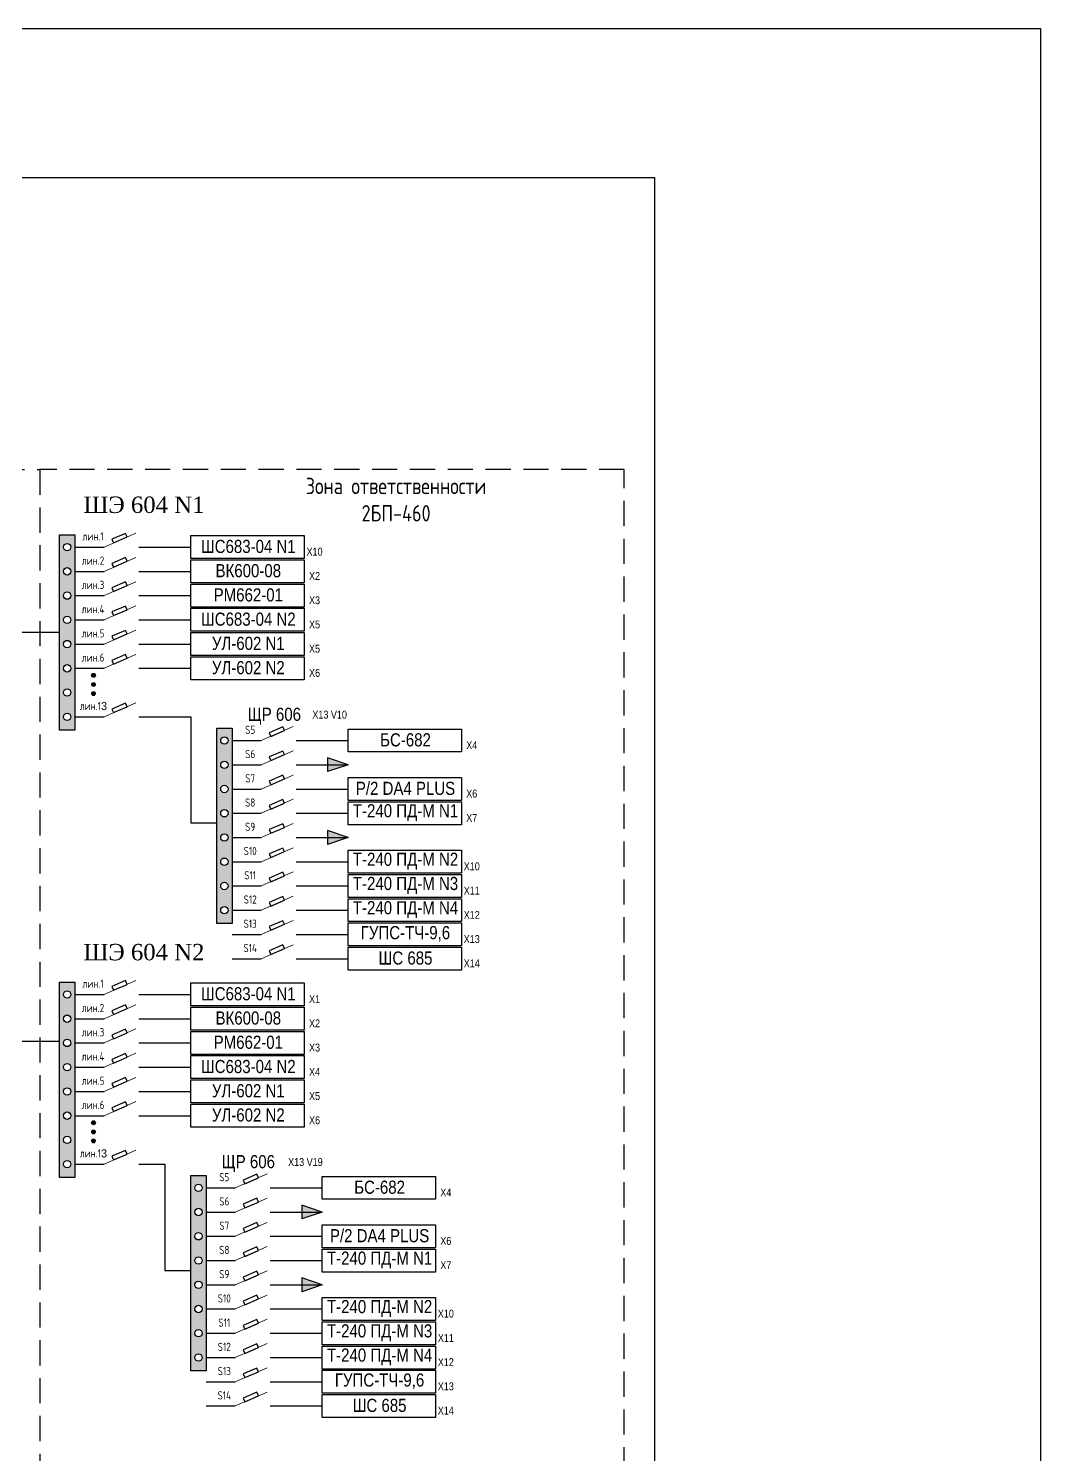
# Model space of a CAD drawing. Header units: millimetres. Extents: x 469 to 1373, y 421 to 976.
# Drawn here: x 1271.2 to 1373.1, y 771.2 to 914.8 of the extents above; entities that cross this region are included whole.
import ezdxf

# ---------------------------------------------------------------- set-up
doc = ezdxf.new("R2010")
doc.units = ezdxf.units.MM
doc.header["$LTSCALE"] = 0.1
doc.linetypes.add('DASHEDX2', pattern=[38.1, 25.4, -12.7])

msp = doc.modelspace()

# ---------------------------------------------------------------- hatches: boundary and pattern name
h = msp.add_hatch(color=256)
h.paths.add_polyline_path([(1274.35, 844.16), (1275.89, 844.16), (1275.89, 863.81), (1274.35, 863.81)])
h.paths.add_polyline_path([(1275.5, 845.5, -1), (1274.75, 845.5, -1)], flags=16)
h.paths.add_polyline_path([(1274.75, 847.94, -1), (1275.5, 847.94, -1)], flags=16)
h.paths.add_polyline_path([(1274.75, 850.38, -1), (1275.5, 850.38, -1)], flags=16)
h.paths.add_polyline_path([(1274.75, 852.82, -1), (1275.5, 852.82, -1)], flags=16)
h.paths.add_polyline_path([(1274.75, 855.26, -1), (1275.5, 855.26, -1)], flags=16)
h.paths.add_polyline_path([(1274.75, 857.7, -1), (1275.5, 857.7, -1)], flags=16)
h.paths.add_polyline_path([(1274.75, 860.14, -1), (1275.5, 860.14, -1)], flags=16)
h.paths.add_polyline_path([(1274.75, 862.58, -1), (1275.5, 862.58, -1)], flags=16)
h = msp.add_hatch(color=256)
h.paths.add_polyline_path([(1277.77, 849.86, 0.420569), (1277.57, 849.67), (1277.77, 849.67, -0.010825)])
h.paths.add_polyline_path([(1277.77, 849.67), (1277.57, 849.67, 0.420569), (1277.77, 849.47, -0.010825)])
h.paths.add_polyline_path([(1277.96, 849.67, 0.407887), (1277.77, 849.86, 0.010825), (1277.77, 849.67, 0.010825), (1277.77, 849.47, 0.407887)])
h = msp.add_hatch(color=256)
h.paths.add_polyline_path([(1277.77, 849.76, 0.420569), (1277.67, 849.67), (1277.77, 849.67, -0.010825)])
h.paths.add_polyline_path([(1277.77, 849.67), (1277.67, 849.67, 0.420569), (1277.77, 849.57, -0.010825)])
h.paths.add_polyline_path([(1277.86, 849.67, 0.407887), (1277.77, 849.76, 0.010825), (1277.77, 849.67, 0.010825), (1277.77, 849.57, 0.407887)])
h = msp.add_hatch(color=256)
h.paths.add_polyline_path([(1277.77, 848.95, 0.420569), (1277.57, 848.75), (1277.77, 848.75, -0.010825)])
h.paths.add_polyline_path([(1277.77, 848.75), (1277.57, 848.75, 0.420569), (1277.77, 848.56, -0.010825)])
h.paths.add_polyline_path([(1277.96, 848.75, 0.407887), (1277.77, 848.95, 0.010825), (1277.77, 848.75, 0.010825), (1277.77, 848.56, 0.407887)])
h = msp.add_hatch(color=256)
h.paths.add_polyline_path([(1277.77, 848.85, 0.420569), (1277.67, 848.75), (1277.77, 848.75, -0.010825)])
h.paths.add_polyline_path([(1277.77, 848.75), (1277.67, 848.75, 0.420569), (1277.77, 848.65, -0.010825)])
h.paths.add_polyline_path([(1277.86, 848.75, 0.407887), (1277.77, 848.85, 0.010825), (1277.77, 848.75, 0.010825), (1277.77, 848.65, 0.407887)])
h = msp.add_hatch(color=256)
h.paths.add_polyline_path([(1277.77, 848.04, 0.420569), (1277.57, 847.84), (1277.77, 847.84, -0.010825)])
h.paths.add_polyline_path([(1277.77, 847.84), (1277.57, 847.84, 0.420569), (1277.77, 847.64, -0.010825)])
h.paths.add_polyline_path([(1277.96, 847.84, 0.407887), (1277.77, 848.04, 0.010825), (1277.77, 847.84, 0.010825), (1277.77, 847.64, 0.407887)])
h = msp.add_hatch(color=256)
h.paths.add_polyline_path([(1277.77, 847.94, 0.420569), (1277.67, 847.84), (1277.77, 847.84, -0.010825)])
h.paths.add_polyline_path([(1277.77, 847.84), (1277.67, 847.84, 0.420569), (1277.77, 847.74, -0.010825)])
h.paths.add_polyline_path([(1277.86, 847.84, 0.407887), (1277.77, 847.94, 0.010825), (1277.77, 847.84, 0.010825), (1277.77, 847.74, 0.407887)])
h = msp.add_hatch(color=256)
h.paths.add_polyline_path([(1290.18, 824.69), (1291.72, 824.69), (1291.72, 844.34), (1290.18, 844.34)])
h.paths.add_polyline_path([(1291.33, 826.03, -1), (1290.58, 826.03, -1)], flags=16)
h.paths.add_polyline_path([(1290.58, 828.47, -1), (1291.33, 828.47, -1)], flags=16)
h.paths.add_polyline_path([(1290.58, 830.91, -1), (1291.33, 830.91, -1)], flags=16)
h.paths.add_polyline_path([(1290.58, 833.35, -1), (1291.33, 833.35, -1)], flags=16)
h.paths.add_polyline_path([(1290.58, 835.79, -1), (1291.33, 835.79, -1)], flags=16)
h.paths.add_polyline_path([(1290.58, 838.23, -1), (1291.33, 838.23, -1)], flags=16)
h.paths.add_polyline_path([(1290.58, 840.67, -1), (1291.33, 840.67, -1)], flags=16)
h.paths.add_polyline_path([(1290.58, 843.11, -1), (1291.33, 843.11, -1)], flags=16)
h = msp.add_hatch(color=256)
h.paths.add_polyline_path([(1301.35, 841.37), (1301.35, 840.67), (1303.4, 840.67)])
h.paths.add_polyline_path([(1303.4, 840.67), (1301.35, 840.67), (1301.35, 839.98)])
h = msp.add_hatch(color=256)
h.paths.add_polyline_path([(1301.35, 834.05), (1301.35, 833.35), (1303.4, 833.35)])
h.paths.add_polyline_path([(1303.4, 833.35), (1301.35, 833.35), (1301.35, 832.66)])
h = msp.add_hatch(color=256)
h.paths.add_polyline_path([(1274.35, 799.13), (1275.89, 799.13), (1275.89, 818.78), (1274.35, 818.78)])
h.paths.add_polyline_path([(1275.5, 800.47, -1), (1274.75, 800.47, -1)], flags=16)
h.paths.add_polyline_path([(1274.75, 802.91, -1), (1275.5, 802.91, -1)], flags=16)
h.paths.add_polyline_path([(1274.75, 805.35, -1), (1275.5, 805.35, -1)], flags=16)
h.paths.add_polyline_path([(1274.75, 807.79, -1), (1275.5, 807.79, -1)], flags=16)
h.paths.add_polyline_path([(1274.75, 810.23, -1), (1275.5, 810.23, -1)], flags=16)
h.paths.add_polyline_path([(1274.75, 812.67, -1), (1275.5, 812.67, -1)], flags=16)
h.paths.add_polyline_path([(1274.75, 815.11, -1), (1275.5, 815.11, -1)], flags=16)
h.paths.add_polyline_path([(1274.75, 817.55, -1), (1275.5, 817.55, -1)], flags=16)
h = msp.add_hatch(color=256)
h.paths.add_polyline_path([(1277.77, 804.84, 0.420569), (1277.57, 804.64), (1277.77, 804.64, -0.010825)])
h.paths.add_polyline_path([(1277.77, 804.64), (1277.57, 804.64, 0.420569), (1277.77, 804.44, -0.010825)])
h.paths.add_polyline_path([(1277.96, 804.64, 0.407887), (1277.77, 804.84, 0.010825), (1277.77, 804.64, 0.010825), (1277.77, 804.44, 0.407887)])
h = msp.add_hatch(color=256)
h.paths.add_polyline_path([(1277.77, 803.92, 0.420569), (1277.57, 803.72), (1277.77, 803.72, -0.010825)])
h.paths.add_polyline_path([(1277.77, 803.72), (1277.57, 803.72, 0.420569), (1277.77, 803.53, -0.010825)])
h.paths.add_polyline_path([(1277.96, 803.72, 0.407887), (1277.77, 803.92, 0.010825), (1277.77, 803.72, 0.010825), (1277.77, 803.53, 0.407887)])
h = msp.add_hatch(color=256)
h.paths.add_polyline_path([(1277.77, 804.74, 0.420569), (1277.67, 804.64), (1277.77, 804.64, -0.010825)])
h.paths.add_polyline_path([(1277.77, 804.64), (1277.67, 804.64, 0.420569), (1277.77, 804.54, -0.010825)])
h.paths.add_polyline_path([(1277.86, 804.64, 0.407887), (1277.77, 804.74, 0.010825), (1277.77, 804.64, 0.010825), (1277.77, 804.54, 0.407887)])
h = msp.add_hatch(color=256)
h.paths.add_polyline_path([(1277.77, 803.82, 0.420569), (1277.67, 803.72), (1277.77, 803.72, -0.010825)])
h.paths.add_polyline_path([(1277.77, 803.72), (1277.67, 803.72, 0.420569), (1277.77, 803.63, -0.010825)])
h.paths.add_polyline_path([(1277.86, 803.72, 0.407887), (1277.77, 803.82, 0.010825), (1277.77, 803.72, 0.010825), (1277.77, 803.63, 0.407887)])
h = msp.add_hatch(color=256)
h.paths.add_polyline_path([(1277.77, 803.01, 0.420569), (1277.57, 802.81), (1277.77, 802.81, -0.010825)])
h.paths.add_polyline_path([(1277.77, 802.81), (1277.57, 802.81, 0.420569), (1277.77, 802.61, -0.010825)])
h.paths.add_polyline_path([(1277.96, 802.81, 0.407887), (1277.77, 803.01, 0.010825), (1277.77, 802.81, 0.010825), (1277.77, 802.61, 0.407887)])
h = msp.add_hatch(color=256)
h.paths.add_polyline_path([(1277.77, 802.91, 0.420569), (1277.67, 802.81), (1277.77, 802.81, -0.010825)])
h.paths.add_polyline_path([(1277.77, 802.81), (1277.67, 802.81, 0.420569), (1277.77, 802.71, -0.010825)])
h.paths.add_polyline_path([(1277.86, 802.81, 0.407887), (1277.77, 802.91, 0.010825), (1277.77, 802.81, 0.010825), (1277.77, 802.71, 0.407887)])
h = msp.add_hatch(color=256)
h.paths.add_polyline_path([(1287.57, 779.67), (1289.11, 779.67), (1289.11, 799.32), (1287.57, 799.32)])
h.paths.add_polyline_path([(1288.71, 781.01, -1), (1287.97, 781.01, -1)], flags=16)
h.paths.add_polyline_path([(1287.97, 783.45, -1), (1288.71, 783.45, -1)], flags=16)
h.paths.add_polyline_path([(1287.97, 785.89, -1), (1288.71, 785.89, -1)], flags=16)
h.paths.add_polyline_path([(1287.97, 788.33, -1), (1288.71, 788.33, -1)], flags=16)
h.paths.add_polyline_path([(1287.97, 790.77, -1), (1288.71, 790.77, -1)], flags=16)
h.paths.add_polyline_path([(1287.97, 793.21, -1), (1288.71, 793.21, -1)], flags=16)
h.paths.add_polyline_path([(1287.97, 795.65, -1), (1288.71, 795.65, -1)], flags=16)
h.paths.add_polyline_path([(1287.97, 798.09, -1), (1288.71, 798.09, -1)], flags=16)
h = msp.add_hatch(color=256)
h.paths.add_polyline_path([(1298.74, 796.34), (1298.74, 795.65), (1300.79, 795.65)])
h.paths.add_polyline_path([(1300.79, 795.65), (1298.74, 795.65), (1298.74, 794.95)])
h = msp.add_hatch(color=256)
h.paths.add_polyline_path([(1298.74, 789.02), (1298.74, 788.33), (1300.79, 788.33)])
h.paths.add_polyline_path([(1300.79, 788.33), (1298.74, 788.33), (1298.74, 787.63)])

# ---------------------------------------------------------------- linework, layer by layer
at = {"lineweight": 15}
for p, q in [((1278.83, 862.58), (1282.05, 863.98)), ((1278.83, 860.14), (1282.05, 861.54)), ((1278.83, 857.7), (1282.05, 859.1)), ((1278.83, 855.26), (1282.05, 856.66)), ((1278.83, 852.82), (1282.05, 854.22)), ((1278.83, 850.38), (1282.05, 851.78)), ((1278.83, 845.5), (1282.05, 846.9)), ((1294.66, 843.11), (1297.88, 844.52)), ((1294.66, 840.67), (1297.88, 842.08)), ((1294.66, 838.23), (1297.88, 839.64)), ((1294.66, 835.79), (1297.88, 837.2)), ((1294.66, 833.35), (1297.88, 834.76)), ((1294.66, 830.91), (1297.88, 832.32)), ((1294.66, 828.47), (1297.88, 829.88)), ((1294.66, 826.03), (1297.88, 827.44)), ((1294.66, 823.59), (1297.88, 825)), ((1294.66, 821.15), (1297.88, 822.56)), ((1278.83, 817.55), (1282.05, 818.96)), ((1278.83, 815.11), (1282.05, 816.52)), ((1278.83, 812.67), (1282.05, 814.08)), ((1278.83, 810.23), (1282.05, 811.64)), ((1278.83, 807.79), (1282.05, 809.2)), ((1278.83, 805.35), (1282.05, 806.76)), ((1278.83, 800.47), (1282.05, 801.87)), ((1292.05, 798.09), (1295.27, 799.49)), ((1292.05, 795.65), (1295.27, 797.05)), ((1292.05, 793.21), (1295.27, 794.61)), ((1292.05, 790.77), (1295.27, 792.17)), ((1292.05, 788.33), (1295.27, 789.73)), ((1292.05, 785.89), (1295.27, 787.29)), ((1292.05, 783.45), (1295.27, 784.85)), ((1292.05, 781.01), (1295.27, 782.41)), ((1292.05, 778.57), (1295.27, 779.97)), ((1292.05, 776.13), (1295.27, 777.53))]:
    msp.add_line(p, q, dxfattribs=at)
for p, q in [((1275.89, 862.58), (1278.83, 862.58)), ((1282.34, 862.58), (1287.57, 862.58)), ((1275.89, 860.14), (1278.83, 860.14)), ((1282.34, 860.14), (1287.57, 860.14)), ((1275.89, 857.7), (1278.83, 857.7)), ((1282.34, 857.7), (1287.57, 857.7)), ((1275.89, 855.26), (1278.83, 855.26)), ((1282.34, 855.26), (1287.57, 855.26)), ((1274.35, 853.99), (1267.39, 853.99)), ((1275.89, 852.82), (1278.83, 852.82)), ((1282.34, 852.82), (1287.57, 852.82)), ((1275.89, 850.38), (1278.83, 850.38)), ((1282.34, 850.38), (1287.57, 850.38)), ((1275.89, 845.5), (1278.83, 845.5)), ((1282.34, 845.5), (1287.57, 845.5)), ((1287.57, 845.5), (1287.57, 834.81)), ((1291.72, 843.11), (1294.66, 843.11)), ((1298.17, 843.11), (1303.4, 843.11)), ((1303.4, 840.67), (1301.35, 841.37)), ((1301.35, 841.37), (1301.35, 839.98)), ((1291.72, 840.67), (1294.66, 840.67)), ((1298.17, 840.67), (1303.4, 840.67)), ((1303.4, 840.67), (1301.35, 839.98)), ((1291.72, 838.23), (1294.66, 838.23)), ((1298.17, 838.23), (1303.4, 838.23)), ((1291.72, 835.79), (1294.66, 835.79)), ((1298.17, 835.79), (1303.4, 835.79)), ((1287.57, 834.81), (1290.18, 834.81)), ((1303.4, 833.35), (1301.35, 834.05)), ((1301.35, 834.05), (1301.35, 832.66)), ((1291.72, 833.35), (1294.66, 833.35)), ((1298.17, 833.35), (1303.4, 833.35)), ((1303.4, 833.35), (1301.35, 832.66)), ((1291.72, 830.91), (1294.66, 830.91)), ((1298.17, 830.91), (1303.4, 830.91)), ((1291.72, 828.47), (1294.66, 828.47)), ((1298.17, 828.47), (1303.4, 828.47)), ((1291.72, 826.03), (1294.66, 826.03)), ((1298.17, 826.03), (1303.4, 826.03)), ((1291.72, 823.59), (1294.66, 823.59)), ((1298.17, 823.59), (1303.4, 823.59)), ((1291.72, 821.15), (1294.66, 821.15)), ((1298.17, 821.15), (1303.4, 821.15)), ((1275.89, 817.55), (1278.83, 817.55)), ((1282.34, 817.55), (1287.57, 817.55)), ((1275.89, 815.11), (1278.83, 815.11)), ((1282.34, 815.11), (1287.57, 815.11)), ((1205.11, 812.86), (1274.35, 812.86)), ((1275.89, 812.67), (1278.83, 812.67)), ((1282.34, 812.67), (1287.57, 812.67)), ((1275.89, 810.23), (1278.83, 810.23)), ((1282.34, 810.23), (1287.57, 810.23)), ((1275.89, 807.79), (1278.83, 807.79)), ((1282.34, 807.79), (1287.57, 807.79)), ((1275.89, 805.35), (1278.83, 805.35)), ((1282.34, 805.35), (1287.57, 805.35)), ((1275.89, 800.47), (1278.83, 800.47)), ((1282.34, 800.47), (1284.96, 800.47)), ((1284.96, 800.47), (1284.96, 789.78)), ((1289.11, 798.09), (1292.05, 798.09)), ((1295.56, 798.09), (1300.79, 798.09)), ((1289.11, 795.65), (1292.05, 795.65)), ((1295.56, 795.65), (1300.79, 795.65)), ((1300.79, 795.65), (1298.74, 796.34)), ((1298.74, 796.34), (1298.74, 794.95)), ((1300.79, 795.65), (1298.74, 794.95)), ((1289.11, 793.21), (1292.05, 793.21)), ((1295.56, 793.21), (1300.79, 793.21)), ((1284.96, 789.78), (1287.57, 789.78)), ((1289.11, 790.77), (1292.05, 790.77)), ((1295.56, 790.77), (1300.79, 790.77)), ((1289.11, 788.33), (1292.05, 788.33)), ((1295.56, 788.33), (1300.79, 788.33)), ((1300.79, 788.33), (1298.74, 789.02)), ((1298.74, 789.02), (1298.74, 787.63)), ((1300.79, 788.33), (1298.74, 787.63)), ((1289.11, 785.89), (1292.05, 785.89)), ((1295.56, 785.89), (1300.79, 785.89)), ((1289.11, 783.45), (1292.05, 783.45)), ((1295.56, 783.45), (1300.79, 783.45)), ((1289.11, 781.01), (1292.05, 781.01)), ((1295.56, 781.01), (1300.79, 781.01)), ((1289.11, 778.57), (1292.05, 778.57)), ((1295.56, 778.57), (1300.79, 778.57)), ((1289.11, 776.13), (1292.05, 776.13)), ((1295.56, 776.13), (1300.79, 776.13))]:
    msp.add_line(p, q)
at = {"color": 1, "lineweight": 30}
msp.add_lwpolyline([(1002.21, 914.78), (1373.13, 914.78), (1373.13, 656.19), (1002.21, 656.19)], close=True, dxfattribs=at)
for points in [[(1334.26, 689.77), (1037.26, 689.77), (1037.26, 899.77), (1334.26, 899.77)], [(1275.89, 844.16), (1274.35, 844.16), (1274.35, 863.81), (1275.89, 863.81)], [(1279.79, 863), (1281.16, 863.6), (1281, 863.96), (1279.63, 863.37)], [(1287.57, 863.74), (1299, 863.74), (1299, 861.43), (1287.57, 861.43)], [(1279.79, 860.56), (1281.16, 861.16), (1281, 861.52), (1279.63, 860.93)], [(1287.57, 861.3), (1299, 861.3), (1299, 858.99), (1287.57, 858.99)], [(1279.79, 858.12), (1281.16, 858.72), (1281, 859.08), (1279.63, 858.49)], [(1287.57, 858.86), (1299, 858.86), (1299, 856.55), (1287.57, 856.55)], [(1279.79, 855.68), (1281.16, 856.28), (1281, 856.64), (1279.63, 856.05)], [(1287.57, 856.42), (1299, 856.42), (1299, 854.11), (1287.57, 854.11)], [(1279.79, 853.24), (1281.16, 853.84), (1281, 854.2), (1279.63, 853.61)], [(1287.57, 853.98), (1299, 853.98), (1299, 851.67), (1287.57, 851.67)], [(1279.79, 850.8), (1281.16, 851.4), (1281, 851.76), (1279.63, 851.17)], [(1287.57, 851.54), (1299, 851.54), (1299, 849.23), (1287.57, 849.23)], [(1279.79, 845.92), (1281.16, 846.51), (1281, 846.88), (1279.63, 846.28)], [(1291.72, 824.69), (1290.18, 824.69), (1290.18, 844.34), (1291.72, 844.34)], [(1295.62, 843.53), (1296.99, 844.13), (1296.83, 844.49), (1295.46, 843.9)], [(1303.4, 844.27), (1314.83, 844.27), (1314.83, 841.96), (1303.4, 841.96)], [(1295.62, 841.09), (1296.99, 841.69), (1296.83, 842.05), (1295.46, 841.46)], [(1295.62, 838.65), (1296.99, 839.25), (1296.83, 839.61), (1295.46, 839.02)], [(1303.4, 839.39), (1314.83, 839.39), (1314.83, 837.08), (1303.4, 837.08)], [(1295.62, 836.21), (1296.99, 836.81), (1296.83, 837.17), (1295.46, 836.58)], [(1303.4, 836.95), (1314.83, 836.95), (1314.83, 834.64), (1303.4, 834.64)], [(1295.62, 833.77), (1296.99, 834.37), (1296.83, 834.73), (1295.46, 834.14)], [(1295.62, 831.33), (1296.99, 831.93), (1296.83, 832.29), (1295.46, 831.7)], [(1303.4, 832.07), (1314.83, 832.07), (1314.83, 829.76), (1303.4, 829.76)], [(1295.62, 828.89), (1296.99, 829.49), (1296.83, 829.85), (1295.46, 829.26)], [(1303.4, 829.63), (1314.83, 829.63), (1314.83, 827.32), (1303.4, 827.32)], [(1295.62, 826.45), (1296.99, 827.05), (1296.83, 827.41), (1295.46, 826.82)], [(1303.4, 827.19), (1314.83, 827.19), (1314.83, 824.88), (1303.4, 824.88)], [(1295.62, 824.01), (1296.99, 824.61), (1296.83, 824.97), (1295.46, 824.38)], [(1303.4, 824.75), (1314.83, 824.75), (1314.83, 822.44), (1303.4, 822.44)], [(1295.62, 821.57), (1296.99, 822.17), (1296.83, 822.53), (1295.46, 821.94)], [(1303.4, 822.31), (1314.83, 822.31), (1314.83, 820), (1303.4, 820)], [(1275.89, 799.13), (1274.35, 799.13), (1274.35, 818.78), (1275.89, 818.78)], [(1279.79, 817.97), (1281.16, 818.57), (1281, 818.94), (1279.63, 818.34)], [(1287.57, 818.71), (1299, 818.71), (1299, 816.4), (1287.57, 816.4)], [(1279.79, 815.53), (1281.16, 816.13), (1281, 816.5), (1279.63, 815.9)], [(1287.57, 816.27), (1299, 816.27), (1299, 813.96), (1287.57, 813.96)], [(1279.79, 813.09), (1281.16, 813.69), (1281, 814.06), (1279.63, 813.46)], [(1287.57, 813.83), (1299, 813.83), (1299, 811.52), (1287.57, 811.52)], [(1279.79, 810.65), (1281.16, 811.25), (1281, 811.62), (1279.63, 811.02)], [(1287.57, 811.39), (1299, 811.39), (1299, 809.08), (1287.57, 809.08)], [(1279.79, 808.21), (1281.16, 808.81), (1281, 809.18), (1279.63, 808.58)], [(1287.57, 808.95), (1299, 808.95), (1299, 806.64), (1287.57, 806.64)], [(1279.79, 805.77), (1281.16, 806.37), (1281, 806.74), (1279.63, 806.14)], [(1287.57, 806.51), (1299, 806.51), (1299, 804.2), (1287.57, 804.2)], [(1279.79, 800.89), (1281.16, 801.48), (1281, 801.85), (1279.63, 801.26)], [(1289.11, 779.67), (1287.57, 779.67), (1287.57, 799.32), (1289.11, 799.32)], [(1293.01, 798.5), (1294.37, 799.1), (1294.21, 799.47), (1292.85, 798.87)], [(1300.79, 799.24), (1312.21, 799.24), (1312.21, 796.93), (1300.79, 796.93)], [(1293.01, 796.06), (1294.37, 796.66), (1294.21, 797.03), (1292.85, 796.43)], [(1293.01, 793.62), (1294.37, 794.22), (1294.21, 794.59), (1292.85, 793.99)], [(1300.79, 794.36), (1312.21, 794.36), (1312.21, 792.05), (1300.79, 792.05)], [(1293.01, 791.18), (1294.37, 791.78), (1294.21, 792.15), (1292.85, 791.55)], [(1300.79, 791.92), (1312.21, 791.92), (1312.21, 789.61), (1300.79, 789.61)], [(1293.01, 788.74), (1294.37, 789.34), (1294.21, 789.71), (1292.85, 789.11)], [(1293.01, 786.3), (1294.37, 786.9), (1294.21, 787.27), (1292.85, 786.67)], [(1300.79, 787.04), (1312.21, 787.04), (1312.21, 784.73), (1300.79, 784.73)], [(1293.01, 783.86), (1294.37, 784.46), (1294.21, 784.83), (1292.85, 784.23)], [(1300.79, 784.6), (1312.21, 784.6), (1312.21, 782.29), (1300.79, 782.29)], [(1293.01, 781.42), (1294.37, 782.02), (1294.21, 782.39), (1292.85, 781.79)], [(1300.79, 782.16), (1312.21, 782.16), (1312.21, 779.85), (1300.79, 779.85)], [(1293.01, 778.98), (1294.37, 779.58), (1294.21, 779.95), (1292.85, 779.35)], [(1300.79, 779.72), (1312.21, 779.72), (1312.21, 777.41), (1300.79, 777.41)], [(1293.01, 776.54), (1294.37, 777.14), (1294.21, 777.51), (1292.85, 776.91)], [(1300.79, 777.28), (1312.21, 777.28), (1312.21, 774.97), (1300.79, 774.97)]]:
    msp.add_lwpolyline(points, close=True)
at = {"linetype": 'DASHEDX2'}
for points in [[(1272.37, 733.02), (1150.18, 733.02), (1150.18, 870.38), (1272.37, 870.38)], [(1272.37, 769.44), (1331.22, 769.44), (1331.22, 870.38), (1272.37, 870.38)]]:
    msp.add_lwpolyline(points, close=True, dxfattribs=at)
for points in [[(1274.35, 844.16), (1274.35, 863.81), (1275.89, 863.81), (1275.89, 844.16)], [(1290.18, 824.69), (1290.18, 844.34), (1291.72, 844.34), (1291.72, 824.69)], [(1274.35, 799.13), (1274.35, 818.78), (1275.89, 818.78), (1275.89, 799.13)], [(1287.57, 779.67), (1287.57, 799.32), (1289.11, 799.32), (1289.11, 779.67)]]:
    msp.add_lwpolyline(points)
for centre, radius in [((1275.12, 862.58), 0.373), ((1275.12, 860.14), 0.373), ((1275.12, 857.7), 0.373), ((1275.12, 855.26), 0.373), ((1275.12, 852.82), 0.373), ((1275.12, 850.38), 0.373), ((1277.77, 849.67), 0.197), ((1277.77, 849.67), 0.0985), ((1275.12, 847.94), 0.373), ((1277.77, 848.75), 0.197), ((1277.77, 848.75), 0.0985), ((1277.77, 847.84), 0.197), ((1277.77, 847.84), 0.0985), ((1275.12, 845.5), 0.373), ((1290.95, 843.11), 0.373), ((1290.95, 840.67), 0.373), ((1290.95, 838.23), 0.373), ((1290.95, 835.79), 0.373), ((1290.95, 833.35), 0.373), ((1290.95, 830.91), 0.373), ((1290.95, 828.47), 0.373), ((1290.95, 826.03), 0.373), ((1275.12, 817.55), 0.373), ((1275.12, 815.11), 0.373), ((1275.12, 812.67), 0.373), ((1275.12, 810.23), 0.373), ((1275.12, 807.79), 0.373), ((1275.12, 805.35), 0.373), ((1277.77, 804.64), 0.197), ((1277.77, 803.72), 0.197), ((1277.77, 804.64), 0.0985), ((1277.77, 803.72), 0.0985), ((1275.12, 802.91), 0.373), ((1277.77, 802.81), 0.197), ((1277.77, 802.81), 0.0985), ((1275.12, 800.47), 0.373), ((1288.34, 798.09), 0.373), ((1288.34, 795.65), 0.373), ((1288.34, 793.21), 0.373), ((1288.34, 790.77), 0.373), ((1288.34, 788.33), 0.373), ((1288.34, 785.89), 0.373), ((1288.34, 783.45), 0.373), ((1288.34, 781.01), 0.373)]:
    msp.add_circle(centre, radius)

# ---------------------------------------------------------------- texts
at = {"attachment_point": 5}
for s, insert, char_height, width in [('{\\fGOST|b0|i0|c204|p34;Зона\\fGOST|b0|i0|c0|p34; \\fGOST|b0|i0|c204|p34;ответственности\\fGOST|b0|i0|c0|p34;\\P2\\fGOST|b0|i0|c204|p34;БП\\fGOST|b0|i0|c0|p34;-460}', (1308.24, 867.36), 1.65, 42.8281), ('{\\fTimes New Roman|b0|i0|c204|p18;ШЭ\\fTimes New Roman|b0|i0|c238|p18; 604 N1}', (1282.85, 866.83), 1.65, 15.9807), ('{\\fGOST|b0|i0|c204|p34;лин.1}', (1277.72, 863.66), 0.825, 13.4384), ('{\\fArial Narrow|b0|i0|c204|p34;ШС683-04 N1}', (1293.36, 862.64), 1.32, 12.7846), ('{\\fGOST|b0|i0|c204|p34;лин.2}', (1277.72, 861.22), 0.825, 13.4384), ('{\\fArial Narrow|b0|i0|c204|p34;Х10}', (1300.03, 862.11), 0.792, 7.6708), ('{\\fArial Narrow|b0|i0|c204|p34;ВК600-08}', (1293.36, 860.2), 1.32, 12.7846), ('{\\fArial Narrow|b0|i0|c204|p34;Х2}', (1300.03, 859.67), 0.792, 7.6708), ('{\\fGOST|b0|i0|c204|p34;лин.3}', (1277.72, 858.78), 0.825, 13.4384), ('{\\fArial Narrow|b0|i0|c204|p34;РМ662-01}', (1293.36, 857.76), 1.32, 12.7846), ('{\\fArial Narrow|b0|i0|c204|p34;Х3}', (1300.03, 857.23), 0.792, 7.6708), ('{\\fGOST|b0|i0|c204|p34;лин.4}', (1277.72, 856.34), 0.825, 13.4384), ('{\\fArial Narrow|b0|i0|c204|p34;ШС683-04 N2}', (1293.36, 855.32), 1.32, 12.7846), ('{\\fGOST|b0|i0|c204|p34;лин.5}', (1277.72, 853.9), 0.825, 13.4384), ('{\\fArial Narrow|b0|i0|c204|p34;Х5}', (1300.03, 854.79), 0.792, 7.6708), ('{\\fArial Narrow|b0|i0|c204|p34;УЛ-602 N1}', (1293.36, 852.88), 1.32, 12.7846), ('{\\fArial Narrow|b0|i0|c204|p34;Х5}', (1300.03, 852.35), 0.792, 7.6708), ('{\\fGOST|b0|i0|c204|p34;лин.6}', (1277.72, 851.46), 0.825, 13.4384), ('{\\fArial Narrow|b0|i0|c204|p34;УЛ-602 N2}', (1293.36, 850.44), 1.32, 12.7846), ('{\\fArial Narrow|b0|i0|c204|p34;Х6}', (1300.03, 849.91), 0.792, 7.6708), ('{\\fGOST|b0|i0|c204|p34;лин.1}3', (1277.76, 846.58), 0.825, 13.4384), ('{\\fArial Narrow|b0|i0|c204|p34;ЩР 606}', (1295.98, 845.56), 1.32, 12.7846), ('{\\fArial Narrow|b0|i0|c204|p34;Х13 V10}', (1301.55, 845.71), 0.792, 7.6708), ('{\\fGOST|b0|i0|c204|p34;S5}', (1293.55, 844.19), 0.825, 13.4384), ('{\\fArial Narrow|b0|i0|c204|p34;БС-682}', (1309.19, 843.17), 1.32, 12.7846), ('{\\fArial Narrow|b0|i0|c204|p34;Х4}', (1315.86, 842.64), 0.792, 7.6708), ('{\\fGOST|b0|i0|c204|p34;S6}', (1293.55, 841.75), 0.825, 13.4384), ('{\\fGOST|b0|i0|c204|p34;S7}', (1293.55, 839.31), 0.825, 13.4384), ('{\\fArial Narrow|b0|i0|c204|p34;Р/2 DA4 PLUS}', (1309.19, 838.29), 1.32, 12.7846), ('{\\fGOST|b0|i0|c204|p34;S8}', (1293.55, 836.87), 0.825, 13.4384), ('{\\fArial Narrow|b0|i0|c204|p34;Х6}', (1315.86, 837.76), 0.792, 7.6708), ('{\\fArial Narrow|b0|i0|c204|p34;Т-240 ПД-М N1}', (1309.19, 835.85), 1.32, 12.7846), ('{\\fArial Narrow|b0|i0|c204|p34;Х7}', (1315.86, 835.32), 0.792, 7.6708), ('{\\fGOST|b0|i0|c204|p34;S9}', (1293.55, 834.43), 0.825, 13.4384), ('{\\fGOST|b0|i0|c204|p34;S10}', (1293.55, 831.99), 0.825, 13.4384), ('{\\fArial Narrow|b0|i0|c204|p34;Т-240 ПД-М N2}', (1309.19, 830.97), 1.32, 12.7846), ('{\\fGOST|b0|i0|c204|p34;S11}', (1293.55, 829.55), 0.825, 13.4384), ('{\\fArial Narrow|b0|i0|c204|p34;Х10}', (1315.86, 830.44), 0.792, 7.6708), ('{\\fArial Narrow|b0|i0|c204|p34;Т-240 ПД-М N3}', (1309.19, 828.53), 1.32, 12.7846), ('{\\fArial Narrow|b0|i0|c204|p34;Х11}', (1315.86, 828), 0.792, 7.6708), ('{\\fGOST|b0|i0|c204|p34;S12}', (1293.55, 827.11), 0.825, 13.4384), ('{\\fArial Narrow|b0|i0|c204|p34;Т-240 ПД-М N4}', (1309.19, 826.09), 1.32, 12.7846), ('{\\fArial Narrow|b0|i0|c204|p34;Х12}', (1315.86, 825.56), 0.792, 7.6708), ('{\\fGOST|b0|i0|c204|p34;S13}', (1293.55, 824.67), 0.825, 13.4384), ('{\\fArial Narrow|b0|i0|c204|p34;ГУПС-ТЧ-9,6}', (1309.19, 823.65), 1.32, 12.7846), ('{\\fTimes New Roman|b0|i0|c204|p18;ШЭ\\fTimes New Roman|b0|i0|c238|p18; 604 N2}', (1282.85, 821.8), 1.65, 15.9807), ('{\\fGOST|b0|i0|c204|p34;S14}', (1293.55, 822.23), 0.825, 13.4384), ('{\\fArial Narrow|b0|i0|c204|p34;Х13}', (1315.86, 823.12), 0.792, 7.6708), ('{\\fArial Narrow|b0|i0|c204|p34;ШС 685}', (1309.19, 821.21), 1.32, 12.7846), ('{\\fArial Narrow|b0|i0|c204|p34;Х14}', (1315.86, 820.68), 0.792, 7.6708), ('{\\fGOST|b0|i0|c204|p34;лин.1}', (1277.72, 818.63), 0.825, 13.4384), ('{\\fArial Narrow|b0|i0|c204|p34;ШС683-04 N1}', (1293.36, 817.61), 1.32, 12.7846), ('{\\fArial Narrow|b0|i0|c204|p34;Х1}', (1300.03, 817.08), 0.792, 7.6708), ('{\\fGOST|b0|i0|c204|p34;лин.2}', (1277.72, 816.19), 0.825, 13.4384), ('{\\fArial Narrow|b0|i0|c204|p34;ВК600-08}', (1293.36, 815.17), 1.32, 12.7846), ('{\\fGOST|b0|i0|c204|p34;лин.3}', (1277.72, 813.75), 0.825, 13.4384), ('{\\fArial Narrow|b0|i0|c204|p34;Х2}', (1300.03, 814.64), 0.792, 7.6708), ('{\\fArial Narrow|b0|i0|c204|p34;РМ662-01}', (1293.36, 812.73), 1.32, 12.7846), ('{\\fArial Narrow|b0|i0|c204|p34;Х3}', (1300.03, 812.2), 0.792, 7.6708), ('{\\fGOST|b0|i0|c204|p34;лин.4}', (1277.72, 811.31), 0.825, 13.4384), ('{\\fArial Narrow|b0|i0|c204|p34;ШС683-04 N2}', (1293.36, 810.29), 1.32, 12.7846), ('{\\fArial Narrow|b0|i0|c204|p34;Х4}', (1300.03, 809.76), 0.792, 7.6708), ('{\\fGOST|b0|i0|c204|p34;лин.5}', (1277.72, 808.87), 0.825, 13.4384), ('{\\fArial Narrow|b0|i0|c204|p34;УЛ-602 N1}', (1293.36, 807.85), 1.32, 12.7846), ('{\\fGOST|b0|i0|c204|p34;лин.6}', (1277.72, 806.43), 0.825, 13.4384), ('{\\fArial Narrow|b0|i0|c204|p34;Х5}', (1300.03, 807.32), 0.792, 7.6708), ('{\\fArial Narrow|b0|i0|c204|p34;УЛ-602 N2}', (1293.36, 805.41), 1.32, 12.7846), ('{\\fArial Narrow|b0|i0|c204|p34;Х6}', (1300.03, 804.88), 0.792, 7.6708), ('{\\fGOST|b0|i0|c204|p34;лин.1}3', (1277.76, 801.55), 0.825, 13.4384), ('{\\fArial Narrow|b0|i0|c204|p34;ЩР 606}', (1293.36, 800.53), 1.32, 12.7846), ('{\\fArial Narrow|b0|i0|c204|p34;Х13 V19}', (1299.11, 800.68), 0.792, 7.6708), ('{\\fGOST|b0|i0|c204|p34;S5}', (1290.94, 799.16), 0.825, 13.4384), ('{\\fArial Narrow|b0|i0|c204|p34;БС-682}', (1306.58, 798.14), 1.32, 12.7846), ('{\\fGOST|b0|i0|c204|p34;S6}', (1290.94, 796.72), 0.825, 13.4384), ('{\\fArial Narrow|b0|i0|c204|p34;Х4}', (1313.25, 797.62), 0.792, 7.6708), ('{\\fGOST|b0|i0|c204|p34;S7}', (1290.94, 794.28), 0.825, 13.4384), ('{\\fArial Narrow|b0|i0|c204|p34;Р/2 DA4 PLUS}', (1306.58, 793.26), 1.32, 12.7846), ('{\\fArial Narrow|b0|i0|c204|p34;Х6}', (1313.25, 792.74), 0.792, 7.6708), ('{\\fGOST|b0|i0|c204|p34;S8}', (1290.94, 791.84), 0.825, 13.4384), ('{\\fArial Narrow|b0|i0|c204|p34;Т-240 ПД-М N1}', (1306.58, 790.82), 1.32, 12.7846), ('{\\fGOST|b0|i0|c204|p34;S9}', (1290.94, 789.4), 0.825, 13.4384), ('{\\fArial Narrow|b0|i0|c204|p34;Х7}', (1313.25, 790.3), 0.792, 7.6708), ('{\\fGOST|b0|i0|c204|p34;S10}', (1290.94, 786.96), 0.825, 13.4384), ('{\\fArial Narrow|b0|i0|c204|p34;Т-240 ПД-М N2}', (1306.58, 785.94), 1.32, 12.7846), ('{\\fArial Narrow|b0|i0|c204|p34;Х10}', (1313.25, 785.42), 0.792, 7.6708), ('{\\fGOST|b0|i0|c204|p34;S11}', (1290.94, 784.52), 0.825, 13.4384), ('{\\fArial Narrow|b0|i0|c204|p34;Т-240 ПД-М N3}', (1306.58, 783.5), 1.32, 12.7846), ('{\\fGOST|b0|i0|c204|p34;S12}', (1290.94, 782.08), 0.825, 13.4384), ('{\\fArial Narrow|b0|i0|c204|p34;Х11}', (1313.25, 782.98), 0.792, 7.6708), ('{\\fArial Narrow|b0|i0|c204|p34;Т-240 ПД-М N4}', (1306.58, 781.06), 1.32, 12.7846), ('{\\fArial Narrow|b0|i0|c204|p34;Х12}', (1313.25, 780.54), 0.792, 7.6708), ('{\\fGOST|b0|i0|c204|p34;S13}', (1290.94, 779.64), 0.825, 13.4384), ('{\\fArial Narrow|b0|i0|c204|p34;ГУПС-ТЧ-9,6}', (1306.58, 778.62), 1.32, 12.7846), ('{\\fArial Narrow|b0|i0|c204|p34;Х13}', (1313.25, 778.1), 0.792, 7.6708), ('{\\fGOST|b0|i0|c204|p34;S14}', (1290.94, 777.2), 0.825, 13.4384), ('{\\fArial Narrow|b0|i0|c204|p34;ШС 685}', (1306.58, 776.18), 1.32, 12.7846), ('{\\fArial Narrow|b0|i0|c204|p34;Х14}', (1313.25, 775.66), 0.792, 7.6708)]:
    msp.add_mtext(s, dxfattribs=dict(at, insert=insert, char_height=char_height, width=width))

doc.saveas('drawing.dxf')
